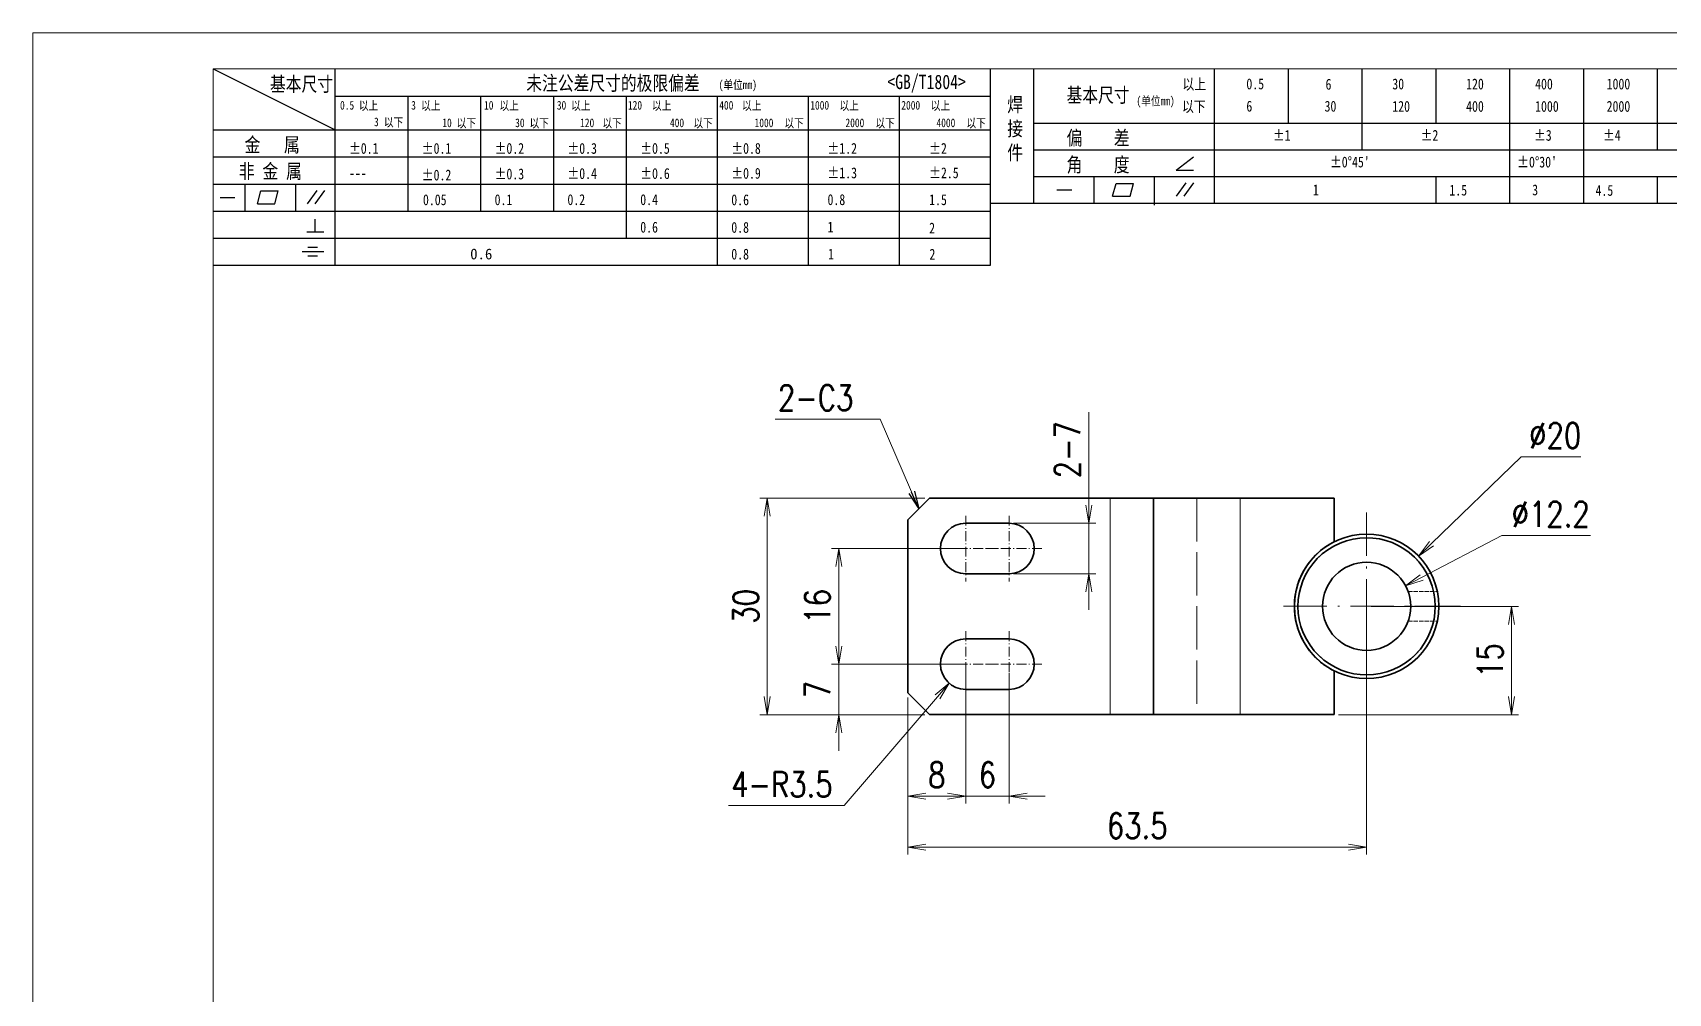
# Model space of a CAD drawing. Header units: millimetres. Extents: x 1333 to 38145, y -42879 to -3789.
# Drawn here: x 19406.2 to 19632.6, y -4289.9 to -4156.9 of the extents above; entities that cross this region are included whole.
import ezdxf

# ---------------------------------------------------------------- set-up
doc = ezdxf.new("R2010")
doc.units = ezdxf.units.MM
doc.header["$LTSCALE"] = 0.5
for name, pattern in [('AM_ISO02W050x2', [3.75, 3, -0.75]), ('AM_ISO08W050x2', [9, 6, -0.75, 1.5, -0.75]), ('DASHDOT', [18.5, 12, -3, 0.5, -3]), ('DASHED', [15, 12, -3])]:
    doc.linetypes.add(name, pattern=pattern)
for name, color, linetype, lineweight in [('中心线', 2, 'AM_ISO08W050x2', 18), ('图框', 7, 'Continuous', 18), ('标注线', 3, 'Continuous', 18), ('粗实线', 7, 'Continuous', 35), ('虚线', 1, 'AM_ISO02W050x2', 18)]:
    doc.layers.add(name, color=color, linetype=linetype, lineweight=lineweight)
doc.layers.add('图\\M+19E79\\M+195B6\\M+18E9A', color=7, linetype='Continuous')
doc.layers.add('打印-禁用', color=7, linetype='Continuous', lineweight=15, plot=False)
doc.styles.add('DIM', font='romans.shx', dxfattribs={"width": 0.8, "bigfont": 'bigfont.shx'})
doc.styles.add('国标', font='simfang.ttf', dxfattribs={"width": 0.8})
doc.dimstyles.new('DEH 1-1', dxfattribs={"dimtxt": 3.5, "dimasz": 2.5, "dimexe": 1, "dimexo": 0.625, "dimgap": 1.2, "dimtad": 1, "dimtoh": 1, "dimdsep": 46, "dimtxsty": 'DIM', "dimblk": 'OPEN', "dimcen": 0, "dimclrd": 8, "dimclre": 8, "dimclrt": 2, "dimazin": 2, "dimtfac": 0.5, "dimtmove": 0, "dimatfit": 3, "dimldrblk": 'OPEN', "dimfxl": 0, "dimtolj": 2, "dimlwd": 18, "dimlwe": 18, "dimarcsym": 0})
doc.dimstyles.new('DEH 1-1$0', dxfattribs={"dimtxt": 3.5, "dimasz": 2.5, "dimexe": 1, "dimexo": 0.625, "dimgap": 1.2, "dimtad": 1, "dimzin": 9, "dimdsep": 46, "dimtxsty": 'DIM', "dimblk": 'OPEN', "dimcen": 0, "dimclrd": 8, "dimclre": 8, "dimclrt": 2, "dimazin": 2, "dimtfac": 0.5, "dimtmove": 0, "dimatfit": 3, "dimldrblk": 'OPEN', "dimfxl": 0, "dimtolj": 2, "dimlwd": 18, "dimlwe": 18, "dimarcsym": 0})
doc.dimstyles.new('DEH 1-1$3', dxfattribs={"dimtxt": 3.5, "dimasz": 2.5, "dimexe": 1, "dimexo": 0.625, "dimgap": 1.2, "dimtad": 1, "dimtoh": 1, "dimdsep": 46, "dimtxsty": 'DIM', "dimblk": 'OPEN', "dimcen": 0, "dimclrd": 8, "dimclre": 8, "dimclrt": 2, "dimazin": 2, "dimtfac": 0.5, "dimtofl": 0, "dimtmove": 0, "dimatfit": 3, "dimldrblk": 'OPEN', "dimfxl": 0, "dimtolj": 2, "dimlwd": 18, "dimlwe": 18, "dimarcsym": 0})
doc.dimstyles.new('DEH 1-1$4', dxfattribs={"dimtxt": 3.5, "dimasz": 2.5, "dimexe": 1, "dimexo": 0.625, "dimgap": 1.2, "dimtad": 1, "dimtoh": 1, "dimdsep": 46, "dimtxsty": 'DIM', "dimblk": 'OPEN', "dimcen": 0, "dimclrd": 8, "dimclre": 8, "dimclrt": 2, "dimazin": 2, "dimtfac": 0.5, "dimtofl": 0, "dimtmove": 0, "dimatfit": 3, "dimldrblk": 'OPEN', "dimfxl": 0, "dimtolj": 2, "dimlwd": 18, "dimlwe": 18, "dimarcsym": 0})

# ---------------------------------------------------------------- blocks, each defined once
blk = doc.blocks.new('_Open')
at = {"color": 0, "linetype": 'ByBlock', "lineweight": -2}
for p, q in [((-1, 0.167), (0, 0)), ((-1, -0.167), (0, 0)), ((0, 0), (-1, 0))]:
    blk.add_line(p, q, dxfattribs=at)
blk = doc.blocks.new('*D8')
at = {"layer": 'Defpoints', "color": 0, "transparency": 16777216}
for p in [(19535.3, -4244.31), (19517.73, -4251.31), (19530.3, -4251.31)]:
    blk.add_point(p, dxfattribs=at)
at = {"layer": '标注线', "color": 8, "lineweight": 18, "transparency": 16777216}
for p, q in [((19517.73, -4241.81), (19517.73, -4239.31)), ((19534.67, -4244.31), (19516.73, -4244.31)), ((19517.73, -4244.31), (19517.73, -4251.31)), ((19529.67, -4251.31), (19516.73, -4251.31)), ((19517.73, -4253.81), (19517.73, -4256.31))]:
    blk.add_line(p, q, dxfattribs=at)
at = {"layer": '标注线', "color": 8, "lineweight": 18, "transparency": 16777216, "xscale": 2.5, "yscale": 2.5, "zscale": 2.5}
for p, rotation in [((19517.73, -4244.31), 270), ((19517.73, -4251.31), 90)]:
    blk.add_blockref('_Open', p, dxfattribs=dict(at, rotation=rotation))
at = {"layer": '标注线', "color": 2, "transparency": 16777216, "insert": (19514.78, -4247.81), "char_height": 3.5, "attachment_point": 5, "rotation": 90, "style": 'DIM'}
blk.add_mtext('\\A2;7', dxfattribs=at)
blk = doc.blocks.new('*D9')
at = {"layer": 'Defpoints', "color": 0, "transparency": 16777216}
for p in [(19517.73, -4228.31), (19535.3, -4228.31), (19535.3, -4244.31)]:
    blk.add_point(p, dxfattribs=at)
at = {"layer": '标注线', "color": 8, "lineweight": 18, "transparency": 16777216}
for p, q in [((19534.67, -4228.31), (19516.73, -4228.31)), ((19517.73, -4241.81), (19517.73, -4230.81)), ((19534.67, -4244.31), (19516.73, -4244.31))]:
    blk.add_line(p, q, dxfattribs=at)
at = {"layer": '标注线', "color": 8, "lineweight": 18, "transparency": 16777216, "xscale": 2.5, "yscale": 2.5, "zscale": 2.5}
for p, rotation in [((19517.73, -4228.31), 90), ((19517.73, -4244.31), 270)]:
    blk.add_blockref('_Open', p, dxfattribs=dict(at, rotation=rotation))
at = {"layer": '标注线', "color": 2, "transparency": 16777216, "insert": (19514.78, -4236.31), "char_height": 3.5, "attachment_point": 5, "rotation": 90, "style": 'DIM'}
blk.add_mtext('\\A2;16', dxfattribs=at)
blk = doc.blocks.new('*D10')
at = {"layer": 'Defpoints', "color": 0, "transparency": 16777216}
for p in [(19507.82, -4221.31), (19530.3, -4221.31), (19530.3, -4251.31)]:
    blk.add_point(p, dxfattribs=at)
at = {"layer": '标注线', "color": 8, "lineweight": 18, "transparency": 16777216}
for p, q in [((19529.67, -4221.31), (19506.82, -4221.31)), ((19507.82, -4248.81), (19507.82, -4223.81)), ((19529.67, -4251.31), (19506.82, -4251.31))]:
    blk.add_line(p, q, dxfattribs=at)
at = {"layer": '标注线', "color": 8, "lineweight": 18, "transparency": 16777216, "xscale": 2.5, "yscale": 2.5, "zscale": 2.5}
for p, rotation in [((19507.82, -4221.31), 90), ((19507.82, -4251.31), 270)]:
    blk.add_blockref('_Open', p, dxfattribs=dict(at, rotation=rotation))
at = {"layer": '标注线', "color": 2, "transparency": 16777216, "insert": (19504.87, -4236.31), "char_height": 3.5, "attachment_point": 5, "rotation": 90, "style": 'DIM'}
blk.add_mtext('\\A2;30', dxfattribs=at)
blk = doc.blocks.new('*D11')
at = {"layer": 'Defpoints', "color": 0, "transparency": 16777216}
for p in [(19535.3, -4244.31), (19527.3, -4248.31), (19527.3, -4262.59)]:
    blk.add_point(p, dxfattribs=at)
at = {"layer": '标注线', "color": 8, "lineweight": 18, "transparency": 16777216}
for p, q in [((19535.3, -4244.93), (19535.3, -4263.59)), ((19527.3, -4248.93), (19527.3, -4263.59)), ((19532.8, -4262.59), (19529.8, -4262.59))]:
    blk.add_line(p, q, dxfattribs=at)
at = {"layer": '标注线', "color": 8, "lineweight": 18, "transparency": 16777216, "xscale": 2.5, "yscale": 2.5, "zscale": 2.5, "rotation": 180}
blk.add_blockref('_Open', (19527.3, -4262.59), dxfattribs=at)
at = {"layer": '标注线', "color": 8, "lineweight": 18, "transparency": 16777216, "xscale": 2.5, "yscale": 2.5, "zscale": 2.5}
blk.add_blockref('_Open', (19535.3, -4262.59), dxfattribs=at)
at = {"layer": '标注线', "color": 2, "transparency": 16777216, "insert": (19531.3, -4259.64), "char_height": 3.5, "attachment_point": 5, "style": 'DIM'}
blk.add_mtext('\\A2;8', dxfattribs=at)
blk = doc.blocks.new('*D12')
at = {"layer": 'Defpoints', "color": 0, "transparency": 16777216}
for p in [(19535.3, -4244.93), (19541.3, -4244.93), (19541.3, -4262.59)]:
    blk.add_point(p, dxfattribs=at)
at = {"layer": '标注线', "color": 8, "lineweight": 18, "transparency": 16777216}
for p, q in [((19535.3, -4245.56), (19535.3, -4263.59)), ((19541.3, -4245.56), (19541.3, -4263.59)), ((19532.8, -4262.59), (19530.3, -4262.59)), ((19535.3, -4262.59), (19541.3, -4262.59)), ((19543.8, -4262.59), (19546.3, -4262.59))]:
    blk.add_line(p, q, dxfattribs=at)
at = {"layer": '标注线', "color": 8, "lineweight": 18, "transparency": 16777216, "xscale": 2.5, "yscale": 2.5, "zscale": 2.5}
blk.add_blockref('_Open', (19535.3, -4262.59), dxfattribs=at)
at = {"layer": '标注线', "color": 8, "lineweight": 18, "transparency": 16777216, "xscale": 2.5, "yscale": 2.5, "zscale": 2.5, "rotation": 180}
blk.add_blockref('_Open', (19541.3, -4262.59), dxfattribs=at)
at = {"layer": '标注线', "color": 2, "transparency": 16777216, "insert": (19538.3, -4259.64), "char_height": 3.5, "attachment_point": 5, "style": 'DIM'}
blk.add_mtext('\\A2;6', dxfattribs=at)
blk = doc.blocks.new('*D13')
at = {"layer": 'Defpoints', "color": 0, "transparency": 16777216}
for p in [(19541.3, -4224.81), (19552.33, -4224.81), (19541.3, -4231.81)]:
    blk.add_point(p, dxfattribs=at)
at = {"layer": '标注线', "color": 8, "lineweight": 18, "transparency": 16777216}
for p, q in [((19552.33, -4222.31), (19552.33, -4209.41)), ((19541.92, -4224.81), (19553.33, -4224.81)), ((19552.33, -4231.81), (19552.33, -4224.81)), ((19541.92, -4231.81), (19553.33, -4231.81)), ((19552.33, -4234.31), (19552.33, -4236.81))]:
    blk.add_line(p, q, dxfattribs=at)
at = {"layer": '标注线', "color": 8, "lineweight": 18, "transparency": 16777216, "xscale": 2.5, "yscale": 2.5, "zscale": 2.5}
for p, rotation in [((19552.33, -4224.81), 270), ((19552.33, -4231.81), 90)]:
    blk.add_blockref('_Open', p, dxfattribs=dict(at, rotation=rotation))
at = {"layer": '标注线', "color": 2, "transparency": 16777216, "insert": (19549.38, -4214.61), "char_height": 3.5, "attachment_point": 5, "rotation": 90, "style": 'DIM'}
blk.add_mtext('\\A2;2-7', dxfattribs=at)
blk = doc.blocks.new('*D14')
at = {"layer": 'Defpoints', "color": 0, "transparency": 16777216}
for p in [(19535.3, -4244.31), (19533.02, -4246.96)]:
    blk.add_point(p, dxfattribs=at)
at = {"layer": '标注线', "color": 8, "lineweight": 18, "transparency": 16777216}
for p, q in [((19518.46, -4263.91), (19531.39, -4248.86)), ((19502.46, -4263.91), (19518.46, -4263.91))]:
    blk.add_line(p, q, dxfattribs=at)
at = {"layer": '标注线', "color": 8, "lineweight": 18, "transparency": 16777216, "xscale": 2.5, "yscale": 2.5, "zscale": 2.5, "rotation": 49.33320259037273}
blk.add_blockref('_Open', (19533.02, -4246.96), dxfattribs=at)
at = {"layer": '标注线', "color": 2, "transparency": 16777216, "insert": (19509.86, -4260.96), "char_height": 3.5, "attachment_point": 5, "style": 'DIM'}
blk.add_mtext('\\A2;4-R3.5', dxfattribs=at)
blk = doc.blocks.new('*D15')
at = {"layer": 'Defpoints', "color": 0, "transparency": 16777216}
for p in [(19590.8, -4236.31), (19527.3, -4248.31), (19527.3, -4269.66)]:
    blk.add_point(p, dxfattribs=at)
at = {"layer": '标注线', "color": 8, "lineweight": 18, "transparency": 16777216}
for p, q in [((19590.8, -4236.93), (19590.8, -4270.66)), ((19527.3, -4248.93), (19527.3, -4270.66)), ((19588.3, -4269.66), (19529.8, -4269.66))]:
    blk.add_line(p, q, dxfattribs=at)
at = {"layer": '标注线', "color": 8, "lineweight": 18, "transparency": 16777216, "xscale": 2.5, "yscale": 2.5, "zscale": 2.5, "rotation": 180}
blk.add_blockref('_Open', (19527.3, -4269.66), dxfattribs=at)
at = {"layer": '标注线', "color": 8, "lineweight": 18, "transparency": 16777216, "xscale": 2.5, "yscale": 2.5, "zscale": 2.5}
blk.add_blockref('_Open', (19590.8, -4269.66), dxfattribs=at)
at = {"layer": '标注线', "color": 2, "transparency": 16777216, "insert": (19559.05, -4266.71), "char_height": 3.5, "attachment_point": 5, "style": 'DIM'}
blk.add_mtext('\\A2;63.5', dxfattribs=at)
blk = doc.blocks.new('*D16')
at = {"layer": 'Defpoints', "color": 0, "transparency": 16777216}
for p in [(19590.8, -4236.31), (19586.3, -4251.31), (19610.84, -4251.31)]:
    blk.add_point(p, dxfattribs=at)
at = {"layer": '标注线', "color": 8, "lineweight": 18, "transparency": 16777216}
for p, q in [((19591.42, -4236.31), (19611.84, -4236.31)), ((19610.84, -4238.81), (19610.84, -4248.81)), ((19586.92, -4251.31), (19611.84, -4251.31))]:
    blk.add_line(p, q, dxfattribs=at)
at = {"layer": '标注线', "color": 8, "lineweight": 18, "transparency": 16777216, "xscale": 2.5, "yscale": 2.5, "zscale": 2.5}
for p, rotation in [((19610.84, -4236.31), 90), ((19610.84, -4251.31), 270)]:
    blk.add_blockref('_Open', p, dxfattribs=dict(at, rotation=rotation))
at = {"layer": '标注线', "color": 2, "transparency": 16777216, "insert": (19607.89, -4243.81), "char_height": 3.5, "attachment_point": 5, "rotation": 90, "style": 'DIM'}
blk.add_mtext('\\A2;15', dxfattribs=at)
blk = doc.blocks.new('*D24')
at = {"layer": 'Defpoints', "color": 0, "transparency": 16777216}
for p in [(19596.2, -4233.48), (19585.4, -4239.14)]:
    blk.add_point(p, dxfattribs=at)
at = {"layer": '标注线', "color": 8, "lineweight": 18, "transparency": 16777216}
for p, q in [((19609.54, -4226.49), (19598.42, -4232.32)), ((19621.81, -4226.49), (19609.54, -4226.49))]:
    blk.add_line(p, q, dxfattribs=at)
at = {"layer": '标注线', "color": 8, "lineweight": 18, "transparency": 16777216, "xscale": 2.5, "yscale": 2.5, "zscale": 2.5, "rotation": 207.6334693310625}
blk.add_blockref('_Open', (19596.2, -4233.48), dxfattribs=at)
at = {"layer": '标注线', "color": 2, "transparency": 16777216, "insert": (19616.28, -4223.54), "char_height": 3.5, "attachment_point": 5, "style": 'DIM'}
blk.add_mtext('\\A2;∅12.2', dxfattribs=at)
blk = doc.blocks.new('*D25')
at = {"layer": 'Defpoints', "color": 0, "transparency": 16777216}
for p in [(19597.98, -4229.35), (19583.62, -4243.26)]:
    blk.add_point(p, dxfattribs=at)
at = {"layer": '标注线', "color": 8, "lineweight": 18, "transparency": 16777216}
for p, q in [((19612.18, -4215.6), (19599.78, -4227.61)), ((19620.44, -4215.6), (19612.18, -4215.6))]:
    blk.add_line(p, q, dxfattribs=at)
at = {"layer": '标注线', "color": 8, "lineweight": 18, "transparency": 16777216, "xscale": 2.5, "yscale": 2.5, "zscale": 2.5, "rotation": 224.0836951163269}
blk.add_blockref('_Open', (19597.98, -4229.35), dxfattribs=at)
at = {"layer": '标注线', "color": 2, "transparency": 16777216, "insert": (19616.91, -4212.65), "char_height": 3.5, "attachment_point": 5, "style": 'DIM'}
blk.add_mtext('\\A2;∅20', dxfattribs=at)
blk = doc.blocks.new('GZDEH零件A3图框V01版')
at = {"layer": '图\\M+19E79\\M+195B6\\M+18E9A', "color": 9}
for p, q in [((2882.49, -1554.46), (2899.37, -1562.92)), ((2899.37, -1581.67), (2899.37, -1554.46)), ((2990.09, -1581.67), (2990.09, -1554.46)), ((2996.09, -1573.08), (2996.09, -1554.46)), ((3021.09, -1561.98), (3021.09, -1554.46)), ((3031.31, -1561.98), (3031.31, -1554.46)), ((3041.53, -1561.98), (3041.53, -1554.46)), ((3051.75, -1561.98), (3051.75, -1554.46)), ((3061.98, -1561.98), (3061.98, -1554.46)), ((3072.2, -1561.98), (3072.2, -1554.46)), ((3082.42, -1561.98), (3082.42, -1554.46)), ((2899.37, -1558.24), (2990.09, -1558.24)), ((2909.45, -1574.17), (2909.45, -1558.24)), ((2919.53, -1574.17), (2919.53, -1558.24)), ((2929.61, -1574.17), (2929.61, -1558.24)), ((2939.69, -1577.92), (2939.69, -1558.24)), ((2952.29, -1581.67), (2952.29, -1558.24)), ((2964.89, -1581.67), (2964.89, -1558.24)), ((2977.49, -1581.67), (2977.49, -1558.24)), ((2996.09, -1561.98), (3113.09, -1561.98)), ((3021.09, -1573.08), (3021.09, -1561.98)), ((3041.53, -1565.68), (3041.53, -1561.98)), ((3061.98, -1573.08), (3061.98, -1561.98)), ((3072.2, -1573.08), (3072.2, -1561.98)), ((3082.42, -1565.68), (3082.42, -1561.98)), ((2882.49, -1562.92), (2990.09, -1562.92)), ((2882.49, -1566.67), (2990.09, -1566.67)), ((2996.09, -1565.68), (3113.09, -1565.68)), ((3015.75, -1568.51), (3018.15, -1566.66)), ((3015.75, -1568.51), (3018.15, -1568.51)), ((2882.49, -1570.42), (2990.09, -1570.42)), ((2886.92, -1574.12), (2886.92, -1570.42)), ((2893.91, -1574.12), (2893.91, -1570.42)), ((2996.09, -1569.38), (3113.09, -1569.38)), ((2999.26, -1571.23), (3001.32, -1571.23)), ((3004.42, -1573.08), (3004.42, -1569.38)), ((3006.97, -1572.12), (3007.45, -1570.33)), ((3007.45, -1570.33), (3009.86, -1570.33)), ((3009.39, -1572.12), (3009.86, -1570.33)), ((3012.75, -1573.08), (3012.75, -1569.38)), ((3015.81, -1572.12), (3017.15, -1570.26)), ((3016.89, -1572.12), (3018.23, -1570.26)), ((3051.75, -1573.08), (3051.75, -1569.38)), ((3082.42, -1573.08), (3082.42, -1569.48)), ((2883.43, -1572.27), (2885.49, -1572.27)), ((2888.59, -1573.16), (2889.07, -1571.37)), ((2888.59, -1573.16), (2891, -1573.16)), ((2889.07, -1571.37), (2891.48, -1571.37)), ((2891, -1573.16), (2891.48, -1571.37)), ((2895.52, -1573.16), (2896.85, -1571.3)), ((2896.6, -1573.16), (2897.94, -1571.3)), ((2990.09, -1573.08), (3113.09, -1573.08)), ((3006.97, -1572.12), (3009.39, -1572.12)), ((3012.75, -1573.33), (3012.75, -1573.08)), ((2882.49, -1574.17), (2990.09, -1574.17)), ((2896.58, -1577.05), (2896.58, -1575.28)), ((2882.49, -1577.92), (2990.09, -1577.92)), ((2895.42, -1577.05), (2897.81, -1577.05)), ((2894.79, -1579.77), (2897.77, -1579.77)), ((2895.57, -1579.17), (2896.92, -1579.17)), ((2882.49, -1581.67), (2990.09, -1581.67)), ((2895.57, -1580.37), (2896.93, -1580.37))]:
    blk.add_line(p, q, dxfattribs=at)
at = {"layer": '图框', "linetype": 'Continuous'}
for p, q in [((2882.49, -1554.46), (2882.49, -1832.96)), ((3272.49, -1554.46), (2882.49, -1554.46))]:
    blk.add_line(p, q, dxfattribs=at)
at = {"layer": '打印-禁用', "linetype": 'Continuous'}
for p, q in [((2857.49, -1549.46), (2857.49, -1846.46)), ((3277.49, -1549.46), (2857.49, -1549.46))]:
    blk.add_line(p, q, dxfattribs=at)
at = {"layer": '图\\M+19E79\\M+195B6\\M+18E9A', "color": 9, "style": '国标', "width": 0.8}
for s, height, p in [('基本尺寸', 2, (2890.33, -1557.58)), ('未注公差尺寸的极限偏差', 2, (2925.81, -1557.44)), ('<GB/T1804>', 2, (2975.78, -1557.27)), ('基本尺寸', 2, (3000.6, -1559.1)), ('以上', 1.5, (3016.64, -1557.33)), ('0.5', 1.5, (3025.49, -1557.3)), ('6', 1.5, (3036.45, -1557.34)), ('30', 1.5, (3045.69, -1557.31)), ('120', 1.5, (3055.91, -1557.31)), ('400', 1.5, (3065.46, -1557.31)), ('1000', 1.5, (3075.36, -1557.31)), ('30', 1.2, (2930.04, -1560.11)), ('以下', 1.5, (3016.58, -1560.43)), ('6', 1.5, (3025.49, -1560.38)), ('30', 1.5, (3036.31, -1560.39)), ('120', 1.5, (3045.69, -1560.41)), ('400', 1.5, (3055.91, -1560.41)), ('1000', 1.5, (3065.46, -1560.41)), ('2000', 1.5, (3075.36, -1560.41)), ('金   属', 2, (2886.82, -1565.98)), ('偏    差', 2, (3000.6, -1565.04)), ('±1', 1.5, (3029.16, -1564.42)), ('±2', 1.5, (3049.61, -1564.42)), ('±3', 1.5, (3065.3, -1564.42)), ('±4', 1.5, (3074.85, -1564.42)), ('±0.1', 1.5, (2901.27, -1566.23)), ('±0.1', 1.5, (2911.35, -1566.23)), ('±0.2', 1.5, (2921.43, -1566.23)), ('±0.3', 1.5, (2931.51, -1566.23)), ('±0.5', 1.5, (2941.59, -1566.23)), ('±0.8', 1.5, (2954.19, -1566.23)), ('±1.2', 1.5, (2967.51, -1566.23)), ('±2', 1.5, (2981.58, -1566.23)), ('角    度', 2, (3000.6, -1568.74)), ("±0%%D45'", 1.5, (3037.06, -1568.12)), ("±0%%D30'", 1.5, (3062.98, -1568.12)), ('非 金 属', 2, (2886.02, -1569.65)), ('±0.2', 1.5, (2911.35, -1569.92)), ('±0.3', 1.5, (2921.43, -1569.77)), ('±0.4', 1.5, (2931.51, -1569.71)), ('±0.6', 1.5, (2941.59, -1569.71)), ('±0.9', 1.5, (2954.19, -1569.68)), ('±1.3', 1.5, (2967.51, -1569.62)), ('±2.5', 1.5, (2981.58, -1569.61)), ('---', 1.5, (2901.27, -1569.65)), ('1', 1.5, (3034.69, -1571.98)), ('1.5', 1.5, (3053.59, -1572.01)), ('3', 1.5, (3065.05, -1571.98)), ('4.5', 1.5, (3073.82, -1572.05)), ('0.1', 1.5, (2921.43, -1573.34)), ('0.2', 1.5, (2931.51, -1573.33)), ('0.4', 1.5, (2941.59, -1573.33)), ('0.6', 1.5, (2954.19, -1573.35)), ('0.8', 1.5, (2967.51, -1573.33)), ('1.5', 1.5, (2981.58, -1573.34)), ('0.6', 1.5, (2941.59, -1577.14)), ('0.8', 1.5, (2954.19, -1577.17)), ('1', 1.5, (2967.51, -1577.12)), ('2', 1.5, (2981.58, -1577.26)), ('0.8', 1.5, (2954.19, -1580.87)), ('1', 1.5, (2967.59, -1580.86)), ('2', 1.5, (2981.62, -1580.89))]:
    blk.add_text(s, height=height, dxfattribs=at).set_placement(p)
at = {"layer": '图\\M+19E79\\M+195B6\\M+18E9A', "color": 9, "lineweight": 15, "style": '国标', "width": 0.8}
for s, p in [('(单位mm)', (2952.44, -1557.27)), ('0.5', (2900.03, -1560.11)), ('以上', (2902.64, -1560.16)), ('3', (2909.88, -1560.11)), ('以上', (2911.25, -1560.16)), ('10', (2919.96, -1560.11)), ('以上', (2922.09, -1560.16)), ('以上', (2932.02, -1560.16)), ('120', (2939.88, -1560.11)), ('以上', (2943.21, -1560.16)), ('400', (2952.52, -1560.11)), ('以上', (2955.68, -1560.16)), ('1000', (2965.12, -1560.11)), ('以上', (2969.16, -1560.16)), ('2000', (2977.72, -1560.11)), ('以上', (2981.8, -1560.16)), ('(单位mm)', (3010.27, -1559.51)), ('3', (2904.73, -1562.41)), ('以下', (2906.1, -1562.46)), ('10', (2914.19, -1562.54)), ('以下', (2916.18, -1562.59)), ('30', (2924.27, -1562.54)), ('以下', (2926.26, -1562.59)), ('120', (2933.26, -1562.54)), ('以下', (2936.34, -1562.59)), ('400', (2945.7, -1562.54)), ('以下', (2948.94, -1562.59)), ('1000', (2957.41, -1562.54)), ('以下', (2961.54, -1562.59)), ('2000', (2969.99, -1562.54)), ('以下', (2974.14, -1562.59)), ('4000', (2982.59, -1562.54)), ('以下', (2986.74, -1562.59))]:
    blk.add_text(s, height=1.2, dxfattribs=at).set_placement(p)
at = {"layer": '图\\M+19E79\\M+195B6\\M+18E9A', "color": 9, "lineweight": 13, "style": '国标'}
blk.add_text('0.6', height=1.5, dxfattribs=at).set_placement((2918.05, -1580.85))
at = {"layer": '图\\M+19E79\\M+195B6\\M+18E9A', "color": 9, "insert": (2992.39, -1558.41), "char_height": 2, "width": 3.1877, "attachment_point": 1, "style": '国标'}
blk.add_mtext('焊\\P接\\P件', dxfattribs=at)
at = {"layer": '图\\M+19E79\\M+195B6\\M+18E9A', "color": 9, "insert": (2911.51, -1573.37), "char_height": 1.5, "attachment_point": 7, "style": '国标'}
blk.add_mtext_dynamic_manual_height_columns('0.05', width=5.1982, gutter_width=12.5, heights=[0], dxfattribs=at)
blk = doc.blocks.new('DEH A3')
at = {"layer": '图框'}
blk.add_blockref('GZDEH零件A3图框V01版', (-2857.49, 1846.46), dxfattribs=at)

msp = doc.modelspace()

# ---------------------------------------------------------------- linework, layer by layer
at = {"color": 7, "lineweight": 13}
for p, q in [((19555.3, -4221.306), (19555.3, -4251.306)), ((19573.3, -4251.306), (19573.3, -4221.306))]:
    msp.add_line(p, q, dxfattribs=at)
at = {"layer": '中心线', "linetype": 'DASHDOT', "lineweight": 13, "ltscale": 0.227502}
for p, q in [((19535.3, -4223.756), (19535.3, -4232.856)), ((19541.3, -4223.756), (19541.3, -4232.856)), ((19535.3, -4239.756), (19535.3, -4248.856)), ((19541.3, -4239.756), (19541.3, -4248.856))]:
    msp.add_line(p, q, dxfattribs=at)
at = {"layer": '中心线', "linetype": 'DASHDOT', "lineweight": 13}
for p, q in [((19590.8, -4223.306), (19590.8, -4249.306)), ((19603.8, -4236.306), (19577.8, -4236.306))]:
    msp.add_line(p, q, dxfattribs=at)
at = {"layer": '中心线', "linetype": 'DASHDOT', "lineweight": 13, "ltscale": 0.227501}
for p, q in [((19539.85, -4228.306), (19530.75, -4228.306)), ((19545.85, -4228.306), (19536.75, -4228.306)), ((19539.85, -4244.306), (19530.75, -4244.306)), ((19545.85, -4244.306), (19536.75, -4244.306))]:
    msp.add_line(p, q, dxfattribs=at)
at = {"layer": '中心线', "linetype": 'DASHDOT', "lineweight": 13, "ltscale": 0.123801}
msp.add_line((19596.211, -4236.306), (19601.163, -4236.306), dxfattribs=at)
at = {"layer": '粗实线', "lineweight": 35, "ltscale": 0.106066}
for p, q in [((19527.3, -4224.306), (19530.3, -4221.306)), ((19530.3, -4251.306), (19527.3, -4248.306))]:
    msp.add_line(p, q, dxfattribs=at)
at = {"layer": '粗实线', "lineweight": 35}
for p, q in [((19530.3, -4221.306), (19555.3, -4221.306)), ((19561.3, -4251.306), (19561.3, -4221.306)), ((19527.3, -4224.306), (19527.3, -4248.306)), ((19530.3, -4251.306), (19555.3, -4251.306))]:
    msp.add_line(p, q, dxfattribs=at)
at = {"layer": '粗实线', "lineweight": 35, "ltscale": 0.15}
for p, q in [((19555.3, -4221.306), (19561.3, -4221.306)), ((19535.3, -4224.806), (19541.3, -4224.806)), ((19541.3, -4231.806), (19535.3, -4231.806)), ((19535.3, -4240.806), (19541.3, -4240.806)), ((19541.3, -4247.806), (19535.3, -4247.806)), ((19555.3, -4251.306), (19561.3, -4251.306))]:
    msp.add_line(p, q, dxfattribs=at)
at = {"layer": '粗实线', "lineweight": 35, "ltscale": 0.3}
for p, q in [((19561.3, -4221.306), (19573.3, -4221.306)), ((19561.3, -4251.306), (19573.3, -4251.306))]:
    msp.add_line(p, q, dxfattribs=at)
at = {"layer": '粗实线', "lineweight": 35, "ltscale": 0.325}
for p, q in [((19586.3, -4221.306), (19573.3, -4221.306)), ((19586.3, -4251.306), (19573.3, -4251.306))]:
    msp.add_line(p, q, dxfattribs=at)
at = {"layer": '粗实线', "lineweight": 35, "ltscale": 0.151743}
for p, q in [((19586.3, -4221.306), (19586.3, -4227.376)), ((19586.3, -4245.237), (19586.3, -4251.306))]:
    msp.add_line(p, q, dxfattribs=at)
at = {"layer": '粗实线', "lineweight": 35}
for radius in [10, 6.1]:
    msp.add_circle((19590.8, -4236.306), radius, dxfattribs=at)
for centre, radius, start, end in [((19535.3, -4228.306), 3.5, 90, 270), ((19541.3, -4228.306), 3.5, 270, 90), ((19590.799, -4236.307), 9.501, 28.65147, 118.64431), ((19590.8, -4236.306), 10, 116.74368, 241.35211), ((19590.8, -4236.307), 9.501, 118.65147, 208.64431), ((19590.799, -4236.306), 9.501, 298.65147, 28.64431), ((19535.3, -4244.306), 3.5, 90, 270), ((19541.3, -4244.306), 3.5, 270, 90), ((19590.8, -4236.306), 9.501, 208.65147, 298.64431)]:
    msp.add_arc(centre, radius, start, end, dxfattribs=at)
at = {"layer": '虚线', "linetype": 'DASHED', "lineweight": 13}
for p, q in [((19555.3, -4221.306), (19555.3, -4251.306)), ((19567.3, -4221.306), (19567.3, -4251.306)), ((19573.3, -4221.306), (19573.3, -4251.306))]:
    msp.add_line(p, q, dxfattribs=at)
at = {"layer": '虚线', "linetype": 'DASHED', "lineweight": 13, "ltscale": 0.101124}
for p, q in [((19596.539, -4234.239), (19600.584, -4234.239)), ((19596.539, -4238.373), (19600.584, -4238.373))]:
    msp.add_line(p, q, dxfattribs=at)
at = {"layer": '虚线', "linetype": 'DASHED', "lineweight": 13}
for centre, radius, start, end in [((19590.799, -4236.307), 9.501, 28.65147, 118.64431), ((19590.8, -4236.307), 9.501, 118.65147, 208.64431), ((19590.799, -4236.306), 9.501, 298.65147, 28.64431), ((19590.8, -4236.306), 9.501, 208.65147, 298.64431), ((19590.8, -4236.306), 10, 241.35211, 243.25632)]:
    msp.add_arc(centre, radius, start, end, dxfattribs=at)

# ---------------------------------------------------------------- block references
at = {"layer": '图框'}
msp.add_blockref('DEH A3', (19406.157, -4453.866), dxfattribs=at)

# ---------------------------------------------------------------- texts
at = {"layer": '标注线', "color": 2, "insert": (19519.751, -4209.171), "char_height": 3.5, "width": 15.1608, "attachment_point": 9, "style": 'DIM'}
msp.add_mtext('{\\Fromans,bigfont|c134;2-C3}', dxfattribs=at)

# ---------------------------------------------------------------- dimensions: what is measured, and where the dimension line sits
at = {"layer": '标注线'}
dim = msp.add_linear_dim(base=(19552.33, -4224.806), p1=(19541.3, -4231.806), p2=(19541.3, -4224.806), angle=90, text='2-<>', dimstyle='DEH 1-1$0', dxfattribs=at)
dim.commit()
dim.dimension.update_dxf_attribs({"geometry": '*D13', "text_midpoint": (19549.38, -4214.606)})
for p1, p2, picture, middle in [((19583.616, -4243.264), (19597.983, -4229.349), '*D25', (19616.91, -4215.602)), ((19585.395, -4239.136), (19596.204, -4233.477), '*D24', (19616.278, -4226.493))]:
    dim = msp.add_diameter_dim_2p(p1=p1, p2=p2, dimstyle='DEH 1-1$3', dxfattribs=at)
    dim.commit()
    dim.dimension.update_dxf_attribs({"geometry": picture, "text_midpoint": middle, "dimtype": 163})
for base, p1, p2, picture, middle in [((19507.823, -4221.306), (19530.3, -4251.306), (19530.3, -4221.306), '*D10', (19504.873, -4236.306)), ((19517.733, -4228.306), (19535.3, -4244.306), (19535.3, -4228.306), '*D9', (19514.783, -4236.306)), ((19610.844, -4251.306), (19590.8, -4236.306), (19586.3, -4251.306), '*D16', (19607.894, -4243.806)), ((19517.733, -4251.306), (19535.3, -4244.306), (19530.3, -4251.306), '*D8', (19514.783, -4247.806))]:
    dim = msp.add_linear_dim(base=base, p1=p1, p2=p2, angle=90, dimstyle='DEH 1-1$0', dxfattribs=at)
    dim.commit()
    dim.dimension.update_dxf_attribs({"geometry": picture, "text_midpoint": middle})
for base, p1, p2, picture, middle in [((19527.3, -4269.664), (19590.8, -4236.306), (19527.3, -4248.306), '*D15', (19559.05, -4266.714)), ((19527.3, -4262.59), (19535.3, -4244.306), (19527.3, -4248.306), '*D11', (19531.3, -4259.64)), ((19541.3, -4262.59), (19535.3, -4244.931), (19541.3, -4244.931), '*D12', (19538.3, -4259.64))]:
    dim = msp.add_linear_dim(base=base, p1=p1, p2=p2, dimstyle='DEH 1-1$0', dxfattribs=at)
    dim.commit()
    dim.dimension.update_dxf_attribs({"geometry": picture, "text_midpoint": middle})
dim = msp.add_radius_dim(center=(19535.3, -4244.306), mpoint=(19533.019, -4246.961), text='4-<>', dimstyle='DEH 1-1$4', dxfattribs=at)
dim.commit()
dim.dimension.update_dxf_attribs({"geometry": '*D14', "text_midpoint": (19509.856, -4263.912), "dimtype": 164})

# ---------------------------------------------------------------- leaders
at = {"layer": '标注线', "annotation_type": 0, "has_hookline": 1, "hookline_direction": 1, "text_width": 10.8}
msp.add_leader([(19528.8, -4222.806), (19523.451, -4210.371), (19520.951, -4210.371)], dimstyle='DEH 1-1', override={"dimgap": 1.2, "dimtad": 1}, dxfattribs=at)

doc.saveas('drawing.dxf')
